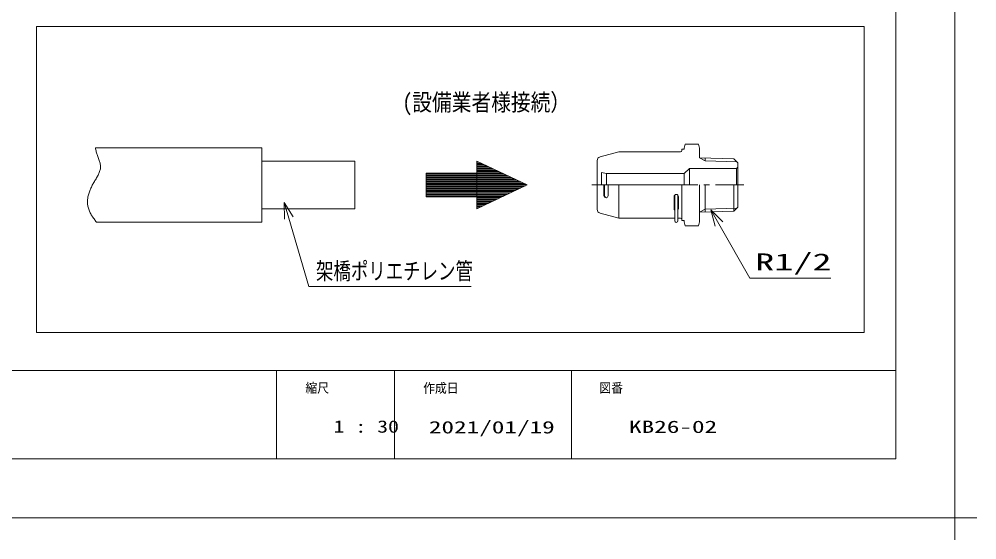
# Model space of a CAD drawing. Units: millimetres on the paper. Extents: x -305 to 305, y -152 to 152.
# Drawn here: x -39.6 to 122.7, y -152.2 to -63.9 of the extents above; entities that cross this region are included whole.
import ezdxf
from ezdxf.enums import TextEntityAlignment as Align

# ---------------------------------------------------------------- set-up
doc = ezdxf.new("R2010")
doc.units = ezdxf.units.MM
doc.linetypes.add('LONG_CHAIN', pattern=[21, 18, -1, 1, -1])
for name, color, linetype, lineweight in [('0-1_RV', 7, 'Continuous', 9), ('0-2_0', 7, 'Continuous', 9), ('0-3_1図面枠', 7, 'Continuous', 9), ('0-4_図面枠', 3, 'Continuous', 9), ('0-5_DEFPOINTS', 7, 'Continuous', 9)]:
    doc.layers.add(name, color=color, linetype=linetype, lineweight=lineweight)
doc.styles.add('ＭＳ ゴシック', font='')
doc.styles.get('ＭＳ ゴシック').set_extended_font_data('MS Gothic')

# ---------------------------------------------------------------- blocks, each defined once
blk = doc.blocks.new('グループ-6')
at = {"layer": '0-3_1図面枠'}
for p, q in [((4200, -2895), (4200, -3045)), ((4275, -2970), (4125, -2970))]:
    blk.add_line(p, q, dxfattribs=at)
blk = doc.blocks.new('_OPEN30')
at = {"layer": '0-2_0'}
blk.add_line((0, 0), (-1, 0), dxfattribs=at)
blk.add_lwpolyline([(-1, 0.2679), (0, 0), (-1, -0.2679)], dxfattribs=at)

msp = doc.modelspace()

# ---------------------------------------------------------------- linework, layer by layer
at = {"layer": '0-1_RV'}
for p, q in [((-36.724, -65.161), (103.637, -65.161)), ((103.637, -65.161), (103.637, -117.086)), ((1.512, -85.735), (-26.696, -85.735)), ((1.512, -85.735), (1.512, -98.332)), ((72.7, -85.985), (72.7, -86.201)), ((72.7, -85.985), (73.132, -85.985)), ((73.132, -85.769), (73.306, -85.121)), ((73.132, -85.769), (73.132, -85.985)), ((73.306, -85.121), (75.551, -85.121)), ((75.551, -85.121), (75.724, -85.769)), ((75.724, -87.411), (75.724, -85.769)), ((58.838, -87.269), (62.016, -86.417)), ((62.016, -86.417), (72.484, -86.417)), ((75.724, -87.411), (76.644, -87.942)), ((75.724, -87.411), (81.557, -87.597)), ((76.644, -87.942), (76.644, -87.44)), ((81.557, -87.597), (82.204, -88.286)), ((17.258, -88.001), (1.512, -88.001)), ((17.258, -88.001), (17.258, -96.066)), ((37.944, -88.001), (37.944, -96.066)), ((37.944, -88.001), (46.508, -92.033)), ((38.296, -88.166), (37.944, -88.166)), ((38.72, -88.366), (37.944, -88.366)), ((39.145, -88.566), (37.944, -88.566)), ((39.57, -88.766), (37.944, -88.766)), ((39.995, -88.966), (37.944, -88.966)), ((40.419, -89.166), (37.944, -89.166)), ((58.358, -87.895), (58.358, -92.033)), ((73.132, -90.089), (73.996, -89.225)), ((81.988, -89.225), (73.996, -89.225)), ((73.996, -92.033), (73.996, -89.225)), ((76.644, -87.942), (82.043, -88.114)), ((81.988, -89.225), (82.204, -89.009)), ((81.988, -89.225), (81.988, -92.033)), ((82.204, -92.033), (82.204, -88.286)), ((29.38, -90.017), (29.38, -94.05)), ((29.38, -90.017), (29.38, -94.05)), ((37.944, -90.017), (29.38, -90.017)), ((42.543, -90.166), (29.38, -90.166)), ((42.968, -90.366), (29.38, -90.366)), ((43.392, -90.566), (29.38, -90.566)), ((43.817, -90.766), (29.38, -90.766)), ((40.844, -89.366), (37.944, -89.366)), ((41.269, -89.566), (37.944, -89.566)), ((41.693, -89.766), (37.944, -89.766)), ((42.118, -89.966), (37.944, -89.966)), ((59.092, -89.938), (59.092, -92.033)), ((59.092, -89.938), (59.95, -90.089)), ((59.95, -90.089), (59.95, -92.033)), ((73.132, -90.089), (59.95, -90.089)), ((73.132, -90.089), (73.132, -92.033)), ((44.242, -90.966), (29.38, -90.966)), ((44.667, -91.166), (29.38, -91.166)), ((45.091, -91.366), (29.38, -91.366)), ((45.516, -91.566), (29.38, -91.566)), ((45.941, -91.766), (29.38, -91.766)), ((46.366, -91.966), (29.38, -91.966)), ((46.226, -92.166), (29.38, -92.166)), ((45.802, -92.366), (29.38, -92.366)), ((46.508, -92.033), (37.944, -96.066)), ((58.358, -96.172), (58.358, -92.033)), ((59.506, -92.033), (59.506, -93.839)), ((59.618, -92.033), (59.618, -93.839)), ((60.216, -92.033), (60.216, -93.839)), ((62.016, -92.033), (62.016, -97.649)), ((72.7, -98.081), (72.7, -92.033)), ((75.724, -92.033), (75.724, -98.297)), ((76.644, -92.033), (76.644, -96.626)), ((81.557, -92.033), (81.557, -96.47)), ((82.204, -92.033), (82.204, -95.78)), ((45.377, -92.566), (29.38, -92.566)), ((44.952, -92.766), (29.38, -92.766)), ((44.528, -92.966), (29.38, -92.966)), ((44.103, -93.166), (29.38, -93.166)), ((43.678, -93.366), (29.38, -93.366)), ((43.253, -93.566), (29.38, -93.566)), ((42.829, -93.766), (29.38, -93.766)), ((42.404, -93.966), (29.38, -93.966)), ((37.944, -94.05), (29.38, -94.05)), ((41.979, -94.166), (37.944, -94.166)), ((71.404, -94.01), (71.404, -96.043)), ((71.512, -93.75), (71.512, -98.124)), ((72.031, -93.75), (72.031, -98.124)), ((72.139, -94.01), (72.139, -96.043)), ((41.554, -94.366), (37.944, -94.366)), ((41.13, -94.566), (37.944, -94.566)), ((40.705, -94.766), (37.944, -94.766)), ((40.28, -94.966), (37.944, -94.966)), ((39.855, -95.166), (37.944, -95.166)), ((39.431, -95.366), (37.944, -95.366)), ((39.006, -95.566), (37.944, -95.566)), ((38.581, -95.766), (37.944, -95.766)), ((81.557, -96.47), (82.204, -95.78)), ((17.258, -96.066), (1.512, -96.066)), ((38.156, -95.966), (37.944, -95.966)), ((58.838, -96.798), (62.016, -97.649)), ((75.724, -96.656), (76.644, -96.125)), ((75.724, -96.656), (81.557, -96.47)), ((76.644, -96.125), (82.043, -95.952)), ((1.512, -98.332), (-26.514, -98.332)), ((62.016, -97.649), (71.512, -97.649)), ((72.031, -97.649), (72.484, -97.649)), ((72.7, -98.081), (73.132, -98.081)), ((73.132, -98.297), (73.132, -98.081)), ((73.132, -98.297), (73.306, -98.945)), ((73.306, -98.945), (75.551, -98.945)), ((75.551, -98.945), (75.724, -98.297))]:
    msp.add_line(p, q, dxfattribs=at)
at = {"layer": '0-1_RV', "linetype": 'LONG_CHAIN'}
msp.add_line((57.426, -92.033), (83.234, -92.033), dxfattribs=at)
at = {"layer": '0-1_RV'}
for points in [[(-36.724, -65.161), (-36.724, -117.086), (103.637, -117.086)], [(-26.696, -85.735), (-26.674, -85.901), (-26.648, -86.067), (-26.617, -86.232), (-26.581, -86.396), (-26.54, -86.56), (-26.492, -86.724), (-26.438, -86.888), (-26.381, -87.051), (-26.32, -87.214), (-26.258, -87.377), (-26.195, -87.539), (-26.134, -87.701), (-26.075, -87.863), (-26.02, -88.024), (-25.97, -88.184), (-25.927, -88.344), (-25.892, -88.504), (-25.866, -88.662), (-25.85, -88.82), (-25.847, -88.977), (-25.855, -89.134), (-25.875, -89.29), (-25.906, -89.445), (-25.946, -89.6), (-25.996, -89.754), (-26.053, -89.908), (-26.118, -90.062), (-26.189, -90.216), (-26.266, -90.369), (-26.347, -90.523), (-26.433, -90.677), (-26.522, -90.831), (-26.613, -90.985), (-26.705, -91.14), (-26.798, -91.295), (-26.891, -91.45), (-26.983, -91.607), (-27.072, -91.764), (-27.16, -91.921)], [(-27.16, -91.921), (-27.245, -92.08), (-27.327, -92.238), (-27.406, -92.398), (-27.481, -92.558), (-27.553, -92.719), (-27.622, -92.88), (-27.686, -93.042), (-27.746, -93.204), (-27.801, -93.366), (-27.852, -93.529), (-27.898, -93.692), (-27.939, -93.855), (-27.974, -94.018), (-28.003, -94.182), (-28.027, -94.346), (-28.045, -94.51), (-28.056, -94.674), (-28.06, -94.837), (-28.058, -95.001), (-28.049, -95.165), (-28.032, -95.329), (-28.009, -95.493), (-27.977, -95.656), (-27.939, -95.819), (-27.895, -95.981), (-27.844, -96.142), (-27.787, -96.302), (-27.725, -96.461), (-27.656, -96.619), (-27.583, -96.774), (-27.505, -96.929), (-27.422, -97.081), (-27.335, -97.231), (-27.244, -97.378), (-27.148, -97.523), (-27.05, -97.666), (-26.948, -97.805), (-26.843, -97.942), (-26.736, -98.075)], [(-26.736, -98.075), (-26.626, -98.205), (-26.514, -98.332), (-26.514, -98.332)], [(36.984, -109.243), (9.443, -109.243), (6.075, -97.65)], [(97.951, -107.825), (84.218, -107.825), (78.993, -98.641)]]:
    msp.add_lwpolyline(points, dxfattribs=at)
msp.add_lwpolyline([(29.38, -90.017), (29.38, -94.05), (37.944, -94.05), (37.944, -96.066), (46.508, -92.033), (37.944, -88.001), (37.944, -90.017)], close=True, dxfattribs=at)
for centre, radius, start, end in [((59.006, -87.895), 0.648, 105, 180.00006), ((72.484, -86.201), 0.216, 270, 0), ((59.861, -93.839), 0.355, 180, 0), ((59.973, -93.839), 0.355, 180, 260.93138), ((71.772, -94.01), 0.367, 0, 180), ((59.006, -96.172), 0.648, 179.99994, 255), ((71.772, -96.043), 0.367, 180, 225.09913), ((71.772, -96.043), 0.367, 314.90087, 0), ((71.772, -98.124), 0.259, 180, 0), ((72.484, -97.865), 0.216, 0, 90)]:
    msp.add_arc(centre, radius, start, end, dxfattribs=at)
at = {"layer": '0-2_0'}
for p, q in [((3.983, -123.498), (3.983, -138.498)), ((23.983, -123.498), (23.983, -138.498)), ((53.983, -123.498), (53.983, -138.498))]:
    msp.add_line(p, q, dxfattribs=at)
at = {"layer": '0-4_図面枠'}
msp.add_line((-291.017, -123.498), (108.983, -123.498), dxfattribs=at)
msp.add_lwpolyline([(-291.017, -138.498), (108.983, -138.498), (108.983, 138.502), (-291.017, 138.502)], close=True, dxfattribs=at)
at = {"layer": '0-5_DEFPOINTS'}
for q in [(118.983, 148.502), (-301.017, -148.498)]:
    msp.add_line((118.983, -148.498), q, dxfattribs=at)

# ---------------------------------------------------------------- block references
at = {"layer": '0-1_RV', "xscale": 2.77, "yscale": 2.77}
for p, rotation in [((5.302, -94.99), 106.20239), ((77.623, -96.234), 119.63879)]:
    msp.add_blockref('_OPEN30', p, dxfattribs=dict(at, rotation=rotation))
at = {"layer": '0-3_1図面枠', "xscale": 0.05, "yscale": 0.05}
msp.add_blockref('グループ-6', (-91.017, 0.002), dxfattribs=at)

# ---------------------------------------------------------------- texts
at = {"layer": '0-1_RV', "style": 'ＭＳ ゴシック'}
for s, height, width, p in [('(設備業者様接続）', 2.886, 0.85, (25.334, -80.305)), ('R1/2', 2.886, 1.65, (85.147, -107.393)), ('架橋ポリエチレン管', 2.889, 0.75, (10.683, -108.936))]:
    msp.add_text(s, height=height, dxfattribs=dict(at, width=width)).set_placement(p, align=Align.BOTTOM_LEFT)
at = {"layer": '0-3_1図面枠', "style": 'ＭＳ ゴシック'}
for s, height, width, p in [('縮尺', 1.628, 0.9, (8.896, -127.769)), ('作成日', 1.628, 0.9, (28.857, -127.788)), ('図番', 1.628, 0.9, (58.732, -127.759)), ('1 : 30', 2.092, 1.3, (13.65, -134.691)), ('2021/01/19', 2.092, 1.5, (29.822, -134.815)), ('KB26-02', 2.092, 1.5, (63.761, -134.737))]:
    msp.add_text(s, height=height, dxfattribs=dict(at, width=width)).set_placement(p, align=Align.BOTTOM_LEFT)

doc.saveas('drawing.dxf')
